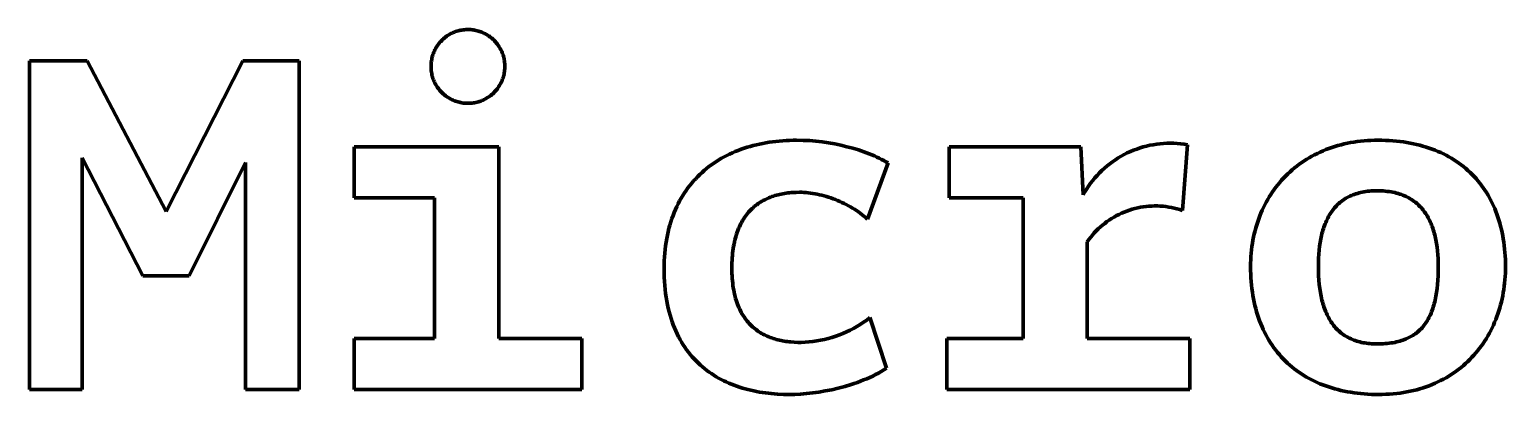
# Model space of a CAD drawing. Header units: millimetres. Extents: x 581 to 705, y 84 to 113.
# Drawn here: x 653.1 to 704.6, y 97.6 to 110.3 of the extents above; entities that cross this region are included whole.
import ezdxf

# ---------------------------------------------------------------- set-up
doc = ezdxf.new("R2010")
doc.units = ezdxf.units.MM
doc.header["$MEASUREMENT"] = 0
doc.layers.add('Incisione', color=5, linetype='Continuous', true_color=0x1710ff)

msp = doc.modelspace()

# ---------------------------------------------------------------- linework, layer by layer
at = {"layer": 'Incisione', "lineweight": 70}
for points in [[(669.67875, 109.04162), (669.67797, 109.08632), (669.67565, 109.13097), (669.67177, 109.1755), (669.66635, 109.21988), (669.6594, 109.26404), (669.65091, 109.30793), (669.64091, 109.35151), (669.6294, 109.39471), (669.6164, 109.43748), (669.60193, 109.47978), (669.58599, 109.52154), (669.56861, 109.56273), (669.54982, 109.6033), (669.52963, 109.64318), (669.50806, 109.68234), (669.48515, 109.72073), (669.46092, 109.7583), (669.4354, 109.79501), (669.40863, 109.83081), (669.38062, 109.86566), (669.35143, 109.89951), (669.32107, 109.93233), (669.2896, 109.96408), (669.25704, 109.99472), (669.22344, 110.02421), (669.18884, 110.05251), (669.15327, 110.0796), (669.11679, 110.10544), (669.07943, 110.12999), (669.04124, 110.15323), (669.00227, 110.17514), (668.96256, 110.19567), (668.92216, 110.21482), (668.88112, 110.23255), (668.8395, 110.24885), (668.79733, 110.2637), (668.75467, 110.27707), (668.71157, 110.28895), (668.66809, 110.29933), (668.62427, 110.30819), (668.58017, 110.31553), (668.53584, 110.32133), (668.49134, 110.3256), (668.44672, 110.32831), (668.40203, 110.32947), (668.35732, 110.32909), (668.31266, 110.32715), (668.26809, 110.32366), (668.22367, 110.31863), (668.17945, 110.31205), (668.13548, 110.30395), (668.09183, 110.29433), (668.04853, 110.28319), (668.00564, 110.27057), (667.96322, 110.25646), (667.92132, 110.24088), (667.87998, 110.22386), (667.83925, 110.20542), (667.7992, 110.18558), (667.75985, 110.16435), (667.72126, 110.14178), (667.68348, 110.11787), (667.64656, 110.09268), (667.61053, 110.06621), (667.57544, 110.03851), (667.54133, 110.00961), (667.50824, 109.97954), (667.47622, 109.94834), (667.44531, 109.91606), (667.41553, 109.88271), (667.38692, 109.84835), (667.35953, 109.81303), (667.33338, 109.77677), (667.3085, 109.73962), (667.28493, 109.70164), (667.26269, 109.66286), (667.2418, 109.62333), (667.22231, 109.5831), (667.20422, 109.54221), (667.18756, 109.50073), (667.17235, 109.45869), (667.15861, 109.41615), (667.14635, 109.37316), (667.1356, 109.32976), (667.12635, 109.28602), (667.11863, 109.24199), (667.11244, 109.19772), (667.1078, 109.15325), (667.1047, 109.10865), (667.10314, 109.06398), (667.10314, 109.01927), (667.1047, 108.97459), (667.1078, 108.92999), (667.11244, 108.88553), (667.11863, 108.84126), (667.12635, 108.79722), (667.1356, 108.75348), (667.14635, 108.71009), (667.15861, 108.6671), (667.17235, 108.62456), (667.18756, 108.58252), (667.20422, 108.54103), (667.22231, 108.50015), (667.2418, 108.45992), (667.26269, 108.42039), (667.28493, 108.38161), (667.3085, 108.34362), (667.33338, 108.30648), (667.35953, 108.27022), (667.38692, 108.23489), (667.41553, 108.20053), (667.44531, 108.16719), (667.47622, 108.1349), (667.50824, 108.1037), (667.54133, 108.07364), (667.57544, 108.04474), (667.61053, 108.01704), (667.64656, 107.99057), (667.68348, 107.96537), (667.72126, 107.94147), (667.75985, 107.91889), (667.7992, 107.89767), (667.83925, 107.87782), (667.87998, 107.85938), (667.92132, 107.84236), (667.96322, 107.82679), (668.00564, 107.81268), (668.04853, 107.80005), (668.09183, 107.78892), (668.13548, 107.7793), (668.17945, 107.77119), (668.22367, 107.76462), (668.26809, 107.75959), (668.31266, 107.7561), (668.35732, 107.75416), (668.40203, 107.75377), (668.44672, 107.75494), (668.49134, 107.75765), (668.53584, 107.76191), (668.58017, 107.76772), (668.62427, 107.77505), (668.66809, 107.78392), (668.71157, 107.7943), (668.75467, 107.80618), (668.79733, 107.81955), (668.8395, 107.83439), (668.88112, 107.85069), (668.92216, 107.86843), (668.96256, 107.88757), (669.00227, 107.90811), (669.04124, 107.93001), (669.07943, 107.95326), (669.11679, 107.97781), (669.15327, 108.00365), (669.18884, 108.03073), (669.22344, 108.05904), (669.25704, 108.08853), (669.2896, 108.11916), (669.32107, 108.15091), (669.35143, 108.18373), (669.38062, 108.21759), (669.40863, 108.25244), (669.4354, 108.28824), (669.46092, 108.32494), (669.48515, 108.36251), (669.50806, 108.4009), (669.52963, 108.44006), (669.54982, 108.47995), (669.56861, 108.52051), (669.58599, 108.5617), (669.60193, 108.60347), (669.6164, 108.64577), (669.6294, 108.68854), (669.64091, 108.73174), (669.65091, 108.77531), (669.6594, 108.8192), (669.66635, 108.86337), (669.67177, 108.90774), (669.67565, 108.95228), (669.67797, 108.99692), (669.67875, 109.04162)], [(653.09773, 97.76962), (653.09773, 109.23558)], [(653.09773, 109.23558), (655.1088, 109.23558)], [(655.1088, 109.23558), (657.86057, 103.97871)], [(657.86057, 103.97871), (660.54189, 109.23558)], [(660.54189, 109.23558), (662.49991, 109.23558)], [(662.49991, 109.23558), (662.49991, 97.76962)], [(664.42176, 104.45517), (664.42176, 106.23663)], [(664.42176, 106.23663), (669.46693, 106.23663)], [(669.46693, 106.23663), (669.46693, 99.55142)], [(677.61943, 106.02736), (677.71858, 106.07011)], [(677.71858, 106.07011), (677.81925, 106.11067)], [(677.81925, 106.11067), (677.92141, 106.14904)], [(677.92141, 106.14904), (678.02503, 106.18522)], [(678.02503, 106.18522), (678.13008, 106.21922)], [(678.13008, 106.21922), (678.23653, 106.25102)], [(678.23653, 106.25102), (678.34434, 106.28063)], [(678.34434, 106.28063), (678.45348, 106.30806)], [(678.45348, 106.30806), (678.56393, 106.33329)], [(678.56393, 106.33329), (678.67564, 106.35632)], [(678.67564, 106.35632), (678.7886, 106.37717)], [(678.7886, 106.37717), (678.90277, 106.39582)], [(678.90277, 106.39582), (679.01812, 106.41228)], [(679.01812, 106.41228), (679.13462, 106.42655)], [(679.13462, 106.42655), (679.25223, 106.43863)], [(679.25223, 106.43863), (679.37093, 106.4485)], [(679.37093, 106.4485), (679.49068, 106.45619)], [(679.49068, 106.45619), (679.61146, 106.46168)], [(679.61146, 106.46168), (679.73323, 106.46497)], [(679.73323, 106.46497), (679.85596, 106.46607)], [(679.85596, 106.46607), (680.08097, 106.46219)], [(680.08097, 106.46219), (680.30573, 106.45077)], [(680.30573, 106.45077), (680.52955, 106.43211)], [(680.52955, 106.43211), (680.75177, 106.40653)], [(680.75177, 106.40653), (680.97172, 106.37433)], [(680.97172, 106.37433), (681.18872, 106.33583)], [(681.18872, 106.33583), (681.4021, 106.29133)], [(681.4021, 106.29133), (681.61119, 106.24115)], [(681.61119, 106.24115), (681.81532, 106.18559)], [(681.81532, 106.18559), (682.01382, 106.12498)], [(682.01382, 106.12498), (682.20601, 106.0596)], [(685.18242, 104.45517), (685.18242, 106.23663)], [(685.18242, 106.23663), (689.76888, 106.23663)], [(689.76888, 106.23663), (689.85707, 104.56093)], [(689.85707, 104.56093), (689.91608, 104.66496), (689.97865, 104.76688), (690.04473, 104.86657), (690.11422, 104.96391), (690.18704, 105.05878), (690.26311, 105.15107), (690.34233, 105.24067), (690.42461, 105.32746), (690.50985, 105.41136), (690.59795, 105.49224), (690.6888, 105.57003), (690.78229, 105.64461), (690.87831, 105.71591), (690.97674, 105.78384), (691.07747, 105.84832), (691.18038, 105.90926), (691.28534, 105.9666), (691.39222, 106.02027), (691.5009, 106.0702), (691.61124, 106.11633), (691.72312, 106.1586), (691.83639, 106.19698), (691.95093, 106.2314), (692.06659, 106.26183), (692.18324, 106.28824), (692.30073, 106.31058), (692.41893, 106.32884), (692.53768, 106.34298), (692.65686, 106.353), (692.77632, 106.35889), (692.8959, 106.36063), (693.01548, 106.35822), (693.13489, 106.35167), (693.25401, 106.34098), (693.37269, 106.32617), (693.49078, 106.30725)], [(693.49078, 106.30725), (693.3144, 104.0142)], [(700.14034, 106.46607), (700.27175, 106.46482), (700.40141, 106.46108), (700.52928, 106.45486), (700.65537, 106.44619), (700.77967, 106.43508), (700.90216, 106.42155), (701.02283, 106.4056), (701.14168, 106.38727), (701.25869, 106.36656), (701.37386, 106.3435), (701.48717, 106.31809), (701.59862, 106.29036), (701.7082, 106.26032), (701.8159, 106.22799), (701.9217, 106.19339), (702.0256, 106.15653), (702.12758, 106.11742), (702.22765, 106.07609), (702.32578, 106.03256), (702.42197, 105.98683), (702.51622, 105.93892), (702.6085, 105.88886), (702.69881, 105.83665), (702.78714, 105.78232), (702.87348, 105.72588), (702.95782, 105.66734), (703.04015, 105.60673), (703.12046, 105.54406), (703.19875, 105.47935), (703.275, 105.41261), (703.34919, 105.34386), (703.42134, 105.27312), (703.49141, 105.2004), (703.55941, 105.12572), (703.62532, 105.0491), (703.68913, 104.97055), (703.75084, 104.89009), (703.81044, 104.80773), (703.8679, 104.7235), (703.92324, 104.63741), (703.97642, 104.54947), (704.02746, 104.45971), (704.07633, 104.36813), (704.12302, 104.27476), (704.16754, 104.17962), (704.20986, 104.08271), (704.24997, 103.98405), (704.28788, 103.88367), (704.32356, 103.78157), (704.35701, 103.67778), (704.38822, 103.57232), (704.41718, 103.46519), (704.44387, 103.35641), (704.4683, 103.246), (704.49044, 103.13399), (704.5103, 103.02037), (704.52785, 102.90518), (704.5431, 102.78843), (704.55603, 102.67012), (704.56663, 102.55029), (704.57489, 102.42895), (704.5808, 102.30611), (704.58435, 102.18179), (704.58554, 102.056), (704.58434, 101.9398), (704.58075, 101.82439), (704.57478, 101.70979), (704.56644, 101.59604), (704.55574, 101.48317), (704.54269, 101.37122), (704.52731, 101.26022), (704.50961, 101.1502), (704.48959, 101.0412), (704.46727, 100.93325), (704.44266, 100.82638), (704.41577, 100.72063), (704.38662, 100.61603), (704.3552, 100.51262), (704.32155, 100.41043), (704.28566, 100.30948), (704.24754, 100.20983), (704.20722, 100.11149), (704.1647, 100.0145), (704.11999, 99.9189), (704.0731, 99.82472), (704.02404, 99.73199), (703.97284, 99.64075), (703.91949, 99.55103), (703.864, 99.46286), (703.8064, 99.37628), (703.74669, 99.29131), (703.68487, 99.20801), (703.62098, 99.12639), (703.555, 99.04649), (703.48697, 98.96834), (703.41688, 98.89198), (703.34475, 98.81745), (703.27059, 98.74477), (703.19441, 98.67398), (703.11622, 98.60511), (703.03604, 98.53819), (702.95387, 98.47327), (702.86973, 98.41037), (702.78363, 98.34952), (702.69558, 98.29076), (702.60558, 98.23413), (702.51366, 98.17966), (702.41982, 98.12737), (702.32408, 98.07731), (702.22644, 98.0295), (702.12692, 97.98399), (702.02552, 97.9408), (701.92227, 97.89997), (701.81717, 97.86153), (701.71023, 97.82551), (701.60146, 97.79195), (701.49088, 97.76089), (701.37849, 97.73235), (701.26431, 97.70637), (701.14835, 97.68298), (701.03062, 97.66222), (700.91113, 97.64411), (700.7899, 97.62871), (700.66693, 97.61602), (700.54223, 97.6061), (700.41582, 97.59897), (700.28771, 97.59467), (700.15791, 97.59323), (700.03128, 97.59441), (699.9061, 97.59797), (699.78238, 97.60388), (699.66013, 97.61215), (699.53937, 97.62275), (699.42012, 97.63569), (699.3024, 97.65094), (699.18622, 97.66851), (699.07161, 97.68838), (698.95858, 97.71055), (698.84715, 97.735), (698.73733, 97.76172), (698.62915, 97.79071), (698.52262, 97.82196), (698.41776, 97.85546), (698.31459, 97.89119), (698.21312, 97.92915), (698.11338, 97.96933), (698.01538, 98.01172), (697.91913, 98.05631), (697.82467, 98.1031), (697.73199, 98.15206), (697.64113, 98.2032), (697.5521, 98.2565), (697.46491, 98.31196), (697.3796, 98.36956), (697.29616, 98.4293), (697.21462, 98.49116), (697.13501, 98.55514), (697.05733, 98.62123), (696.9816, 98.68942), (696.90785, 98.75969), (696.83608, 98.83205), (696.76632, 98.90648), (696.69859, 98.98296), (696.6329, 99.0615), (696.56927, 99.14209), (696.50772, 99.2247), (696.44827, 99.30934), (696.39093, 99.396), (696.33572, 99.48466), (696.28266, 99.57531), (696.23177, 99.66796), (696.18306, 99.76258), (696.13655, 99.85917), (696.09227, 99.95772), (696.05022, 100.05822), (696.01044, 100.16066), (695.97292, 100.26503), (695.9377, 100.37132), (695.90478, 100.47952), (695.87419, 100.58963), (695.84595, 100.70163), (695.82007, 100.81552), (695.79657, 100.93128), (695.77547, 101.04891), (695.75679, 101.1684), (695.74053, 101.28973), (695.72673, 101.4129), (695.7154, 101.5379), (695.70656, 101.66472), (695.70022, 101.79335), (695.6964, 101.92378), (695.69513, 102.056), (695.69643, 102.17539), (695.70032, 102.29371), (695.70678, 102.41095), (695.71579, 102.52707), (695.72732, 102.64206), (695.74136, 102.75588), (695.75789, 102.86851), (695.77689, 102.97992), (695.79832, 103.09009), (695.82219, 103.19898), (695.84845, 103.30658), (695.8771, 103.41286), (695.90812, 103.51779), (695.94147, 103.62135), (695.97715, 103.7235), (696.01513, 103.82423), (696.05538, 103.9235), (696.0979, 104.02129), (696.14266, 104.11757), (696.18963, 104.21233), (696.23881, 104.30552), (696.29016, 104.39713), (696.34367, 104.48713), (696.39931, 104.57549), (696.45707, 104.66219), (696.51692, 104.74719), (696.57885, 104.83048), (696.64283, 104.91203), (696.70885, 104.99181), (696.77688, 105.0698), (696.8469, 105.14596), (696.91889, 105.22028), (696.99283, 105.29272), (697.06871, 105.36327), (697.14649, 105.43188), (697.22616, 105.49855), (697.3077, 105.56324), (697.39109, 105.62592), (697.47631, 105.68657), (697.56333, 105.74517), (697.65214, 105.80168), (697.74271, 105.85608), (697.83503, 105.90834), (697.92907, 105.95845), (698.02482, 106.00636), (698.12225, 106.05206), (698.22134, 106.09552), (698.32208, 106.13671), (698.42443, 106.17561), (698.52839, 106.21219), (698.63393, 106.24643), (698.74102, 106.27829), (698.84966, 106.30775), (698.95981, 106.33479), (699.07146, 106.35938), (699.18459, 106.38149), (699.29918, 106.4011), (699.4152, 106.41818), (699.53264, 106.4327), (699.65147, 106.44465), (699.77168, 106.45398), (699.89324, 106.46068), (700.01613, 106.46472), (700.14034, 106.46607)], [(657.04908, 101.73871), (654.93241, 105.84871)], [(654.93241, 105.84871), (654.93241, 97.76962)], [(660.63009, 105.68989), (658.67207, 101.73871)], [(660.63009, 97.76962), (660.63009, 105.68989)], [(676.80064, 105.54418), (676.8847, 105.60661)], [(676.8847, 105.60661), (676.97057, 105.66686)], [(676.97057, 105.66686), (677.0582, 105.72492)], [(677.0582, 105.72492), (677.14758, 105.78079)], [(677.14758, 105.78079), (677.23866, 105.83448)], [(677.23866, 105.83448), (677.33141, 105.88598)], [(677.33141, 105.88598), (677.42582, 105.93529)], [(677.42582, 105.93529), (677.52183, 105.98242)], [(677.52183, 105.98242), (677.61943, 106.02736)], [(682.20601, 106.0596), (682.39122, 105.98979)], [(683.04887, 105.67232), (682.32557, 103.71413)], [(682.39122, 105.98979), (682.481, 105.95332)], [(682.481, 105.95332), (682.56878, 105.91585)], [(682.56878, 105.91585), (682.65449, 105.87742)], [(682.65449, 105.87742), (682.73803, 105.83808)], [(682.73803, 105.83808), (682.81932, 105.79786)], [(682.81932, 105.79786), (682.89828, 105.7568)], [(682.89828, 105.7568), (682.97483, 105.71494)], [(682.97483, 105.71494), (683.04887, 105.67232)], [(676.19668, 104.96613), (676.26522, 105.04603)], [(676.26522, 105.04603), (676.33581, 105.12374)], [(676.33581, 105.12374), (676.40841, 105.19927)], [(676.40841, 105.19927), (676.48301, 105.27262)], [(676.48301, 105.27262), (676.55956, 105.34379)], [(676.55956, 105.34379), (676.63804, 105.41277)], [(676.63804, 105.41277), (676.71841, 105.47957)], [(676.71841, 105.47957), (676.80064, 105.54418)], [(675.83021, 104.44097), (675.88581, 104.53394)], [(675.88581, 104.53394), (675.94363, 104.62474)], [(675.94363, 104.62474), (676.00366, 104.71336)], [(676.00366, 104.71336), (676.06587, 104.7998)], [(676.06587, 104.7998), (676.13022, 104.88406)], [(676.13022, 104.88406), (676.19668, 104.96613)], [(679.10244, 104.53274), (679.04926, 104.51603)], [(679.15623, 104.54825), (679.10244, 104.53274)], [(679.2106, 104.56259), (679.15623, 104.54825)], [(679.26555, 104.57577), (679.2106, 104.56259)], [(679.32103, 104.5878), (679.26555, 104.57577)], [(679.37705, 104.59871), (679.32103, 104.5878)], [(679.43358, 104.6085), (679.37705, 104.59871)], [(679.49059, 104.6172), (679.43358, 104.6085)], [(679.54807, 104.62481), (679.49059, 104.6172)], [(679.606, 104.63135), (679.54807, 104.62481)], [(679.66436, 104.63685), (679.606, 104.63135)], [(679.72313, 104.64131), (679.66436, 104.63685)], [(679.84181, 104.64719), (679.72313, 104.64131)], [(679.96189, 104.64913), (679.84181, 104.64719)], [(680.03676, 104.64805), (679.96189, 104.64913)], [(680.11246, 104.64483), (680.03676, 104.64805)], [(680.18892, 104.63951), (680.11246, 104.64483)], [(680.26603, 104.63211), (680.18892, 104.63951)], [(680.34371, 104.62267), (680.26603, 104.63211)], [(680.42187, 104.61123), (680.34371, 104.62267)], [(680.50042, 104.5978), (680.42187, 104.61123)], [(680.57927, 104.58244), (680.50042, 104.5978)], [(680.65832, 104.56516), (680.57927, 104.58244)], [(680.73749, 104.546), (680.65832, 104.56516)], [(680.81668, 104.52499), (680.73749, 104.546)], [(680.89581, 104.50217), (680.81668, 104.52499)], [(700.10502, 99.35712), (700.17948, 99.3578), (700.25238, 99.35985), (700.32372, 99.36327), (700.39353, 99.36805), (700.46181, 99.37418), (700.52857, 99.38168), (700.59384, 99.39053), (700.65762, 99.40074), (700.71992, 99.41229), (700.78075, 99.42519), (700.84014, 99.43944), (700.89808, 99.45503), (700.95461, 99.47196), (701.00971, 99.49023), (701.06342, 99.50983), (701.11574, 99.53077), (701.16668, 99.55304), (701.21626, 99.57663), (701.26448, 99.60156), (701.31137, 99.6278), (701.35693, 99.65537), (701.40118, 99.68425), (701.44413, 99.71446), (701.48579, 99.74597), (701.50614, 99.76222), (701.52618, 99.7788), (701.5653, 99.81293), (701.60317, 99.84838), (701.6398, 99.88512), (701.6752, 99.92317), (701.7094, 99.96252), (701.74239, 100.00316), (701.77419, 100.0451), (701.80482, 100.08833), (701.83429, 100.13285), (701.8626, 100.17866), (701.88978, 100.22575), (701.91583, 100.27412), (701.94076, 100.32378), (701.9646, 100.37471), (701.98735, 100.42691), (702.00902, 100.48039), (702.02963, 100.53514), (702.04919, 100.59115), (702.06771, 100.64843), (702.08521, 100.70698), (702.10169, 100.76678), (702.11717, 100.82784), (702.13167, 100.89016), (702.14519, 100.95373), (702.15774, 101.01855), (702.18002, 101.15194), (702.19859, 101.29029), (702.21356, 101.43361), (702.22503, 101.58185), (702.2331, 101.73501), (702.23786, 101.89307), (702.23943, 102.056), (702.23786, 102.19708), (702.2331, 102.33575), (702.22503, 102.47187), (702.21356, 102.60531), (702.19859, 102.73594), (702.18002, 102.86361), (702.15774, 102.98819), (702.14519, 103.04928), (702.13167, 103.10955), (702.11717, 103.16897), (702.10169, 103.22754), (702.08521, 103.28524), (702.06771, 103.34204), (702.04919, 103.39794), (702.02963, 103.45291), (702.00902, 103.50694), (701.98735, 103.56002), (701.9646, 103.61211), (701.94076, 103.66322), (701.91583, 103.71331), (701.88978, 103.76238), (701.8626, 103.81041), (701.83429, 103.85737), (701.80482, 103.90326), (701.77419, 103.94805), (701.74239, 103.99173), (701.7094, 104.03428), (701.6752, 104.07569), (701.6398, 104.11594), (701.60317, 104.15501), (701.5653, 104.19288), (701.52618, 104.22953), (701.48579, 104.26496), (701.44413, 104.29914), (701.40118, 104.33206), (701.35693, 104.3637), (701.31137, 104.39404), (701.26448, 104.42306), (701.21626, 104.45075), (701.16668, 104.4771), (701.11574, 104.50207), (701.06342, 104.52567), (701.00971, 104.54787), (700.95461, 104.56865), (700.89808, 104.58799), (700.84014, 104.60589), (700.78075, 104.62232), (700.71992, 104.63726), (700.65762, 104.65071), (700.59384, 104.66263), (700.52857, 104.67302), (700.46181, 104.68186), (700.39353, 104.68913), (700.32372, 104.69482), (700.25238, 104.6989), (700.17948, 104.70136), (700.10502, 104.70218), (700.03624, 104.70142), (699.96879, 104.69915), (699.90266, 104.69537), (699.83786, 104.6901), (699.77437, 104.68335), (699.71218, 104.67513), (699.65129, 104.66545), (699.59168, 104.65432), (699.53335, 104.64176), (699.4763, 104.62777), (699.4205, 104.61236), (699.36596, 104.59555), (699.31267, 104.57735), (699.26062, 104.55776), (699.20979, 104.5368), (699.16019, 104.51448), (699.11181, 104.49081), (699.06463, 104.4658), (699.01865, 104.43946), (698.97386, 104.4118), (698.93025, 104.38284), (698.88781, 104.35258), (698.84655, 104.32103), (698.80643, 104.28822), (698.76747, 104.25414), (698.72965, 104.2188), (698.69297, 104.18223), (698.65741, 104.14442), (698.62297, 104.1054), (698.58963, 104.06517), (698.5574, 104.02374), (698.52626, 103.98112), (698.49621, 103.93733), (698.46724, 103.89237), (698.43933, 103.84626), (698.41248, 103.79901), (698.38669, 103.75062), (698.36194, 103.70111), (698.33823, 103.65049), (698.31555, 103.59877), (698.29389, 103.54597), (698.27324, 103.49208), (698.2536, 103.43713), (698.23495, 103.38112), (698.21729, 103.32407), (698.20061, 103.26598), (698.1849, 103.20687), (698.17016, 103.14675), (698.15637, 103.08563), (698.14353, 103.02351), (698.12067, 102.89636), (698.1015, 102.76537), (698.08596, 102.63064), (698.07398, 102.49225), (698.06551, 102.35028), (698.06047, 102.20484), (698.05881, 102.056), (698.06072, 101.89307), (698.06648, 101.73501), (698.07609, 101.58185), (698.08957, 101.43361), (698.10695, 101.29029), (698.12823, 101.15194), (698.14033, 101.08462), (698.15343, 101.01855), (698.1675, 100.95373), (698.18256, 100.89016), (698.19861, 100.82784), (698.21565, 100.76678), (698.23369, 100.70698), (698.25271, 100.64843), (698.27274, 100.59115), (698.29376, 100.53514), (698.31578, 100.48039), (698.33881, 100.42691), (698.36284, 100.37471), (698.38787, 100.32378), (698.41392, 100.27412), (698.44097, 100.22575), (698.46904, 100.17866), (698.49812, 100.13285), (698.52822, 100.08833), (698.55934, 100.0451), (698.59148, 100.00316), (698.62464, 99.96252), (698.65882, 99.92317), (698.69403, 99.88512), (698.73028, 99.84838), (698.76755, 99.81293), (698.80585, 99.7788), (698.84519, 99.74597), (698.88557, 99.71446), (698.92698, 99.68425), (698.96944, 99.65537), (699.01294, 99.6278), (699.05748, 99.60156), (699.10307, 99.57663), (699.14971, 99.55304), (699.1974, 99.53077), (699.24615, 99.50983), (699.29594, 99.49023), (699.3468, 99.47196), (699.39871, 99.45503), (699.45169, 99.43944), (699.50573, 99.42519), (699.56083, 99.41229), (699.617, 99.40074), (699.67424, 99.39053), (699.73255, 99.38168), (699.79194, 99.37418), (699.85239, 99.36805), (699.91393, 99.36327), (699.97655, 99.35985), (700.04024, 99.3578), (700.10502, 99.35712)], [(667.22658, 104.45517), (664.42176, 104.45517)], [(667.22658, 99.55142), (667.22658, 104.45517)], [(675.58689, 103.9434), (675.63083, 104.04727)], [(675.63083, 104.04727), (675.67717, 104.14896)], [(675.67717, 104.14896), (675.72586, 104.24848)], [(675.72586, 104.24848), (675.77689, 104.34581)], [(675.77689, 104.34581), (675.83021, 104.44097)], [(678.25721, 104.03432), (678.21834, 103.99346)], [(678.29705, 104.07371), (678.25721, 104.03432)], [(678.33783, 104.11163), (678.29705, 104.07371)], [(678.37953, 104.14812), (678.33783, 104.11163)], [(678.42214, 104.18317), (678.37953, 104.14812)], [(678.46563, 104.21681), (678.42214, 104.18317)], [(678.50999, 104.24905), (678.46563, 104.21681)], [(678.55519, 104.27991), (678.50999, 104.24905)], [(678.60121, 104.30941), (678.55519, 104.27991)], [(678.64804, 104.33755), (678.60121, 104.30941)], [(678.69565, 104.36437), (678.64804, 104.33755)], [(678.74403, 104.38986), (678.69565, 104.36437)], [(678.79315, 104.41405), (678.74403, 104.38986)], [(678.843, 104.43696), (678.79315, 104.41405)], [(678.89356, 104.45859), (678.843, 104.43696)], [(678.9448, 104.47897), (678.89356, 104.45859)], [(678.99671, 104.49811), (678.9448, 104.47897)], [(679.04926, 104.51603), (678.99671, 104.49811)], [(680.97479, 104.47756), (680.89581, 104.50217)], [(681.05352, 104.45121), (680.97479, 104.47756)], [(681.13191, 104.42313), (681.05352, 104.45121)], [(681.20988, 104.39337), (681.13191, 104.42313)], [(681.28733, 104.36196), (681.20988, 104.39337)], [(681.36417, 104.32892), (681.28733, 104.36196)], [(681.44032, 104.29429), (681.36417, 104.32892)], [(681.51568, 104.2581), (681.44032, 104.29429)], [(681.59016, 104.22039), (681.51568, 104.2581)], [(681.66367, 104.18119), (681.59016, 104.22039)], [(681.73612, 104.14053), (681.66367, 104.18119)], [(681.80742, 104.09843), (681.73612, 104.14053)], [(681.87748, 104.05494), (681.80742, 104.09843)], [(681.94621, 104.01009), (681.87748, 104.05494)], [(682.01352, 103.9639), (681.94621, 104.01009)], [(687.7578, 104.45517), (685.18242, 104.45517)], [(687.7578, 99.55142), (687.7578, 104.45517)], [(693.3144, 104.0142), (693.22056, 104.04497), (693.12572, 104.0725), (693.02999, 104.09676), (692.93349, 104.11772), (692.83632, 104.13535), (692.73861, 104.14964), (692.64046, 104.16056), (692.542, 104.1681), (692.44333, 104.17225), (692.34458, 104.17302), (692.24586, 104.17039), (692.14729, 104.16437), (692.04899, 104.15498), (691.95106, 104.14221), (691.85363, 104.12608), (691.75682, 104.10662), (691.66073, 104.08384), (691.56547, 104.05778), (691.47117, 104.02847), (691.37794, 103.99593), (691.28587, 103.9602), (691.19508, 103.92134), (691.10569, 103.87938), (691.01779, 103.83438), (690.93148, 103.78638), (690.84688, 103.73545), (690.76407, 103.68164), (690.68316, 103.62502), (690.60424, 103.56566), (690.52741, 103.50361), (690.45275, 103.43897), (690.38036, 103.3718), (690.31032, 103.30219), (690.24271, 103.23021), (690.17761, 103.15595), (690.11511, 103.07949), (690.05526, 103.00094), (689.99815, 102.92038)], [(675.40412, 103.39142), (675.43564, 103.50617)], [(675.43564, 103.50617), (675.46971, 103.61874)], [(675.46971, 103.61874), (675.50629, 103.72914)], [(675.50629, 103.72914), (675.54536, 103.83736)], [(675.54536, 103.83736), (675.58689, 103.9434)], [(677.88692, 103.50023), (677.85994, 103.44209)], [(677.91508, 103.55671), (677.88692, 103.50023)], [(677.94439, 103.61156), (677.91508, 103.55671)], [(677.97485, 103.6648), (677.94439, 103.61156)], [(678.00643, 103.71643), (677.97485, 103.6648)], [(678.03911, 103.76647), (678.00643, 103.71643)], [(678.07287, 103.81495), (678.03911, 103.76647)], [(678.1077, 103.86187), (678.07287, 103.81495)], [(678.14356, 103.90725), (678.1077, 103.86187)], [(678.18045, 103.95111), (678.14356, 103.90725)], [(678.21834, 103.99346), (678.18045, 103.95111)], [(682.07932, 103.91642), (682.01352, 103.9639)], [(682.14351, 103.86767), (682.07932, 103.91642)], [(682.20601, 103.81768), (682.14351, 103.86767)], [(682.26673, 103.76649), (682.20601, 103.81768)], [(682.32557, 103.71413), (682.26673, 103.76649)], [(675.30412, 102.91068), (675.32515, 103.03412)], [(675.32515, 103.03412), (675.34884, 103.1554)], [(675.34884, 103.1554), (675.37518, 103.27449)], [(675.37518, 103.27449), (675.40412, 103.39142)], [(677.70584, 102.98766), (677.68902, 102.91577)], [(677.72399, 103.05778), (677.70584, 102.98766)], [(677.74347, 103.12614), (677.72399, 103.05778)], [(677.76425, 103.19275), (677.74347, 103.12614)], [(677.7863, 103.25764), (677.76425, 103.19275)], [(677.80961, 103.32082), (677.7863, 103.25764)], [(677.83417, 103.3823), (677.80961, 103.32082)], [(677.85994, 103.44209), (677.83417, 103.3823)], [(675.24736, 102.39516), (675.25739, 102.5273)], [(675.25739, 102.5273), (675.27021, 102.65726)], [(675.27021, 102.65726), (675.2858, 102.78506)], [(675.2858, 102.78506), (675.30412, 102.91068)], [(677.6257, 102.52913), (677.61733, 102.44626)], [(677.63553, 102.61014), (677.6257, 102.52913)], [(677.64679, 102.68929), (677.63553, 102.61014)], [(677.65948, 102.7666), (677.64679, 102.68929)], [(677.67356, 102.84209), (677.65948, 102.7666)], [(677.68902, 102.91577), (677.67356, 102.84209)], [(689.99815, 102.92038), (689.99815, 99.55142)], [(675.23436, 101.98572), (675.23582, 102.12437)], [(675.23589, 101.83351), (675.23436, 101.98572)], [(675.23582, 102.12437), (675.24016, 102.26085)], [(675.24016, 102.26085), (675.24736, 102.39516)], [(677.60117, 102.18626), (677.59804, 102.00329)], [(677.59804, 102.00329), (677.59886, 101.91008)], [(677.60505, 102.27484), (677.60117, 102.18626)], [(677.61044, 102.3615), (677.60505, 102.27484)], [(677.61733, 102.44626), (677.61044, 102.3615)], [(658.67207, 101.73871), (657.04908, 101.73871)], [(675.24045, 101.68444), (675.23589, 101.83351)], [(675.248, 101.53851), (675.24045, 101.68444)], [(675.25849, 101.39568), (675.248, 101.53851)], [(677.59886, 101.91008), (677.60132, 101.81893)], [(677.60132, 101.81893), (677.60538, 101.72984)], [(677.60538, 101.72984), (677.61103, 101.64278)], [(677.61103, 101.64278), (677.61825, 101.55774)], [(677.61825, 101.55774), (677.62701, 101.4747)], [(677.62701, 101.4747), (677.63729, 101.39363)], [(675.27188, 101.25594), (675.25849, 101.39568)], [(675.28812, 101.11925), (675.27188, 101.25594)], [(675.30718, 100.98559), (675.28812, 101.11925)], [(675.329, 100.85495), (675.30718, 100.98559)], [(677.63729, 101.39363), (677.64907, 101.31452)], [(677.64907, 101.31452), (677.66232, 101.23735)], [(677.66232, 101.23735), (677.67703, 101.16209)], [(677.67703, 101.16209), (677.69317, 101.08874)], [(677.69317, 101.08874), (677.71072, 101.01726)], [(677.71072, 101.01726), (677.72965, 100.94765)], [(677.72965, 100.94765), (677.74995, 100.87987)], [(675.35355, 100.72728), (675.329, 100.85495)], [(675.38077, 100.60258), (675.35355, 100.72728)], [(675.41063, 100.48082), (675.38077, 100.60258)], [(675.44308, 100.36196), (675.41063, 100.48082)], [(677.74995, 100.87987), (677.7716, 100.81392)], [(677.7716, 100.81392), (677.79456, 100.74977)], [(677.79456, 100.74977), (677.81883, 100.6874)], [(677.81883, 100.6874), (677.84437, 100.6268)], [(677.84437, 100.6268), (677.87116, 100.56794)], [(677.87116, 100.56794), (677.89918, 100.5108)], [(677.89918, 100.5108), (677.92842, 100.45537)], [(677.92842, 100.45537), (677.95884, 100.40162)], [(677.95884, 100.40162), (677.99043, 100.34955)], [(675.47807, 100.24599), (675.44308, 100.36196)], [(675.51557, 100.13289), (675.47807, 100.24599)], [(675.55553, 100.02263), (675.51557, 100.13289)], [(675.5979, 99.91518), (675.55553, 100.02263)], [(675.64264, 99.81052), (675.5979, 99.91518)], [(677.99043, 100.34955), (678.02316, 100.29912)], [(678.02316, 100.29912), (678.05701, 100.25031)], [(678.05701, 100.25031), (678.09196, 100.20312)], [(678.09196, 100.20312), (678.12799, 100.15751)], [(678.12799, 100.15751), (678.16507, 100.11348)], [(678.16507, 100.11348), (678.20318, 100.07099)], [(678.20318, 100.07099), (678.24231, 100.03004)], [(678.24231, 100.03004), (678.28242, 99.99059)], [(678.28242, 99.99059), (678.32349, 99.95264)], [(678.32349, 99.95264), (678.36551, 99.91617)], [(678.36551, 99.91617), (678.40845, 99.88114)], [(680.01478, 99.41017), (680.15117, 99.41599), (680.2873, 99.4264), (680.42299, 99.44139), (680.5581, 99.46095), (680.69248, 99.48504), (680.82597, 99.51364), (680.95842, 99.54673), (681.08968, 99.58425), (681.21961, 99.62618), (681.34805, 99.67245), (681.47485, 99.72303), (681.59988, 99.77785), (681.723, 99.83685), (681.84405, 99.89996), (681.96292, 99.96711), (682.07945, 100.03823), (682.19352, 100.11323), (682.305, 100.19203), (682.41377, 100.27454)], [(682.41377, 100.27454), (682.99582, 98.51066)], [(664.42176, 99.55142), (667.22658, 99.55142)], [(664.42176, 97.76962), (664.42176, 99.55142)], [(669.46693, 99.55142), (672.35977, 99.55142)], [(672.35977, 99.55142), (672.35977, 97.76962)], [(675.68971, 99.70863), (675.64264, 99.81052)], [(675.73906, 99.60948), (675.68971, 99.70863)], [(675.79066, 99.51305), (675.73906, 99.60948)], [(675.84444, 99.41931), (675.79066, 99.51305)], [(675.90038, 99.32824), (675.84444, 99.41931)], [(678.40845, 99.88114), (678.45229, 99.84755)], [(678.45229, 99.84755), (678.49701, 99.81537)], [(678.49701, 99.81537), (678.54258, 99.78459)], [(678.54258, 99.78459), (678.58898, 99.75519)], [(678.58898, 99.75519), (678.63619, 99.72714)], [(678.63619, 99.72714), (678.68419, 99.70043)], [(678.68419, 99.70043), (678.73295, 99.67504)], [(678.73295, 99.67504), (678.78246, 99.65094)], [(678.78246, 99.65094), (678.83269, 99.62813)], [(678.83269, 99.62813), (678.88362, 99.60657)], [(678.88362, 99.60657), (678.93523, 99.58626)], [(678.93523, 99.58626), (678.98749, 99.56716)], [(678.98749, 99.56716), (679.04038, 99.54927)], [(679.04038, 99.54927), (679.09388, 99.53256)], [(679.09388, 99.53256), (679.14797, 99.51701)], [(679.14797, 99.51701), (679.20263, 99.50261)], [(679.20263, 99.50261), (679.25783, 99.48933)], [(679.25783, 99.48933), (679.31355, 99.47716)], [(679.31355, 99.47716), (679.36977, 99.46607)], [(679.36977, 99.46607), (679.42646, 99.45604)], [(679.42646, 99.45604), (679.48362, 99.44706)], [(679.48362, 99.44706), (679.5412, 99.43911)], [(679.5412, 99.43911), (679.59919, 99.43217)], [(679.59919, 99.43217), (679.65758, 99.42622)], [(679.65758, 99.42622), (679.77542, 99.4172)], [(679.77542, 99.4172), (679.89454, 99.4119)], [(679.89454, 99.4119), (680.01478, 99.41017)], [(685.09423, 99.55142), (687.7578, 99.55142)], [(685.09423, 97.76962), (685.09423, 99.55142)], [(689.99815, 99.55142), (693.57915, 99.55142)], [(693.57915, 99.55142), (693.57915, 97.76962)], [(675.95842, 99.23982), (675.90038, 99.32824)], [(676.01853, 99.15402), (675.95842, 99.23982)], [(676.08065, 99.07081), (676.01853, 99.15402)], [(676.14475, 98.99018), (676.08065, 99.07081)], [(676.21078, 98.9121), (676.14475, 98.99018)], [(676.27869, 98.83654), (676.21078, 98.9121)], [(676.34845, 98.76348), (676.27869, 98.83654)], [(676.42001, 98.69289), (676.34845, 98.76348)], [(676.49332, 98.62476), (676.42001, 98.69289)], [(676.56835, 98.55906), (676.49332, 98.62476)], [(676.64504, 98.49576), (676.56835, 98.55906)], [(676.72335, 98.43484), (676.64504, 98.49576)], [(676.80324, 98.37627), (676.72335, 98.43484)], [(676.88466, 98.32003), (676.80324, 98.37627)], [(682.80876, 98.39566), (682.71161, 98.34124)], [(682.90355, 98.45213), (682.80876, 98.39566)], [(682.99582, 98.51066), (682.90355, 98.45213)], [(676.96758, 98.2661), (676.88466, 98.32003)], [(677.05194, 98.21445), (676.96758, 98.2661)], [(677.13771, 98.16506), (677.05194, 98.21445)], [(677.22483, 98.1179), (677.13771, 98.16506)], [(677.31327, 98.07296), (677.22483, 98.1179)], [(677.40298, 98.03019), (677.31327, 98.07296)], [(677.49391, 97.98959), (677.40298, 98.03019)], [(677.58603, 97.95113), (677.49391, 97.98959)], [(677.67929, 97.91477), (677.58603, 97.95113)], [(677.77364, 97.88051), (677.67929, 97.91477)], [(677.86904, 97.84831), (677.77364, 97.88051)], [(677.96545, 97.81815), (677.86904, 97.84831)], [(681.53445, 97.87368), (681.30903, 97.81371)], [(681.75834, 97.9412), (681.53445, 97.87368)], [(681.8693, 97.97782), (681.75834, 97.9412)], [(681.97938, 98.01637), (681.8693, 97.97782)], [(682.08842, 98.05686), (681.97938, 98.01637)], [(682.19626, 98.0993), (682.08842, 98.05686)], [(682.30273, 98.14371), (682.19626, 98.0993)], [(682.40766, 98.19009), (682.30273, 98.14371)], [(682.5109, 98.23846), (682.40766, 98.19009)], [(682.61227, 98.28884), (682.5109, 98.23846)], [(682.71161, 98.34124), (682.61227, 98.28884)], [(654.93241, 97.76962), (653.09773, 97.76962)], [(662.49991, 97.76962), (660.63009, 97.76962)], [(672.35977, 97.76962), (664.42176, 97.76962)], [(678.06282, 97.79), (677.96545, 97.81815)], [(678.1611, 97.76385), (678.06282, 97.79)], [(678.26027, 97.73966), (678.1611, 97.76385)], [(678.36026, 97.71742), (678.26027, 97.73966)], [(678.46104, 97.69709), (678.36026, 97.71742)], [(678.56256, 97.67866), (678.46104, 97.69709)], [(678.66478, 97.6621), (678.56256, 97.67866)], [(678.76766, 97.64739), (678.66478, 97.6621)], [(678.87115, 97.6345), (678.76766, 97.64739)], [(678.9752, 97.6234), (678.87115, 97.6345)], [(679.18483, 97.60651), (678.9752, 97.6234)], [(679.39619, 97.59651), (679.18483, 97.60651)], [(679.60894, 97.59323), (679.39619, 97.59651)], [(679.79912, 97.59655), (679.60894, 97.59323)], [(679.99831, 97.60659), (679.79912, 97.59655)], [(680.20521, 97.62345), (679.99831, 97.60659)], [(680.41848, 97.64724), (680.20521, 97.62345)], [(680.63682, 97.67805), (680.41848, 97.64724)], [(680.8589, 97.716), (680.63682, 97.67805)], [(681.08341, 97.76119), (680.8589, 97.716)], [(681.30903, 97.81371), (681.08341, 97.76119)], [(693.57915, 97.76962), (685.09423, 97.76962)]]:
    msp.add_lwpolyline(points, dxfattribs=at)
at = {"layer": 'Incisione'}
msp.add_lwpolyline([(692.045, 106.24784), (692.05783, 106.26067)], dxfattribs=at)

doc.saveas('drawing.dxf')
